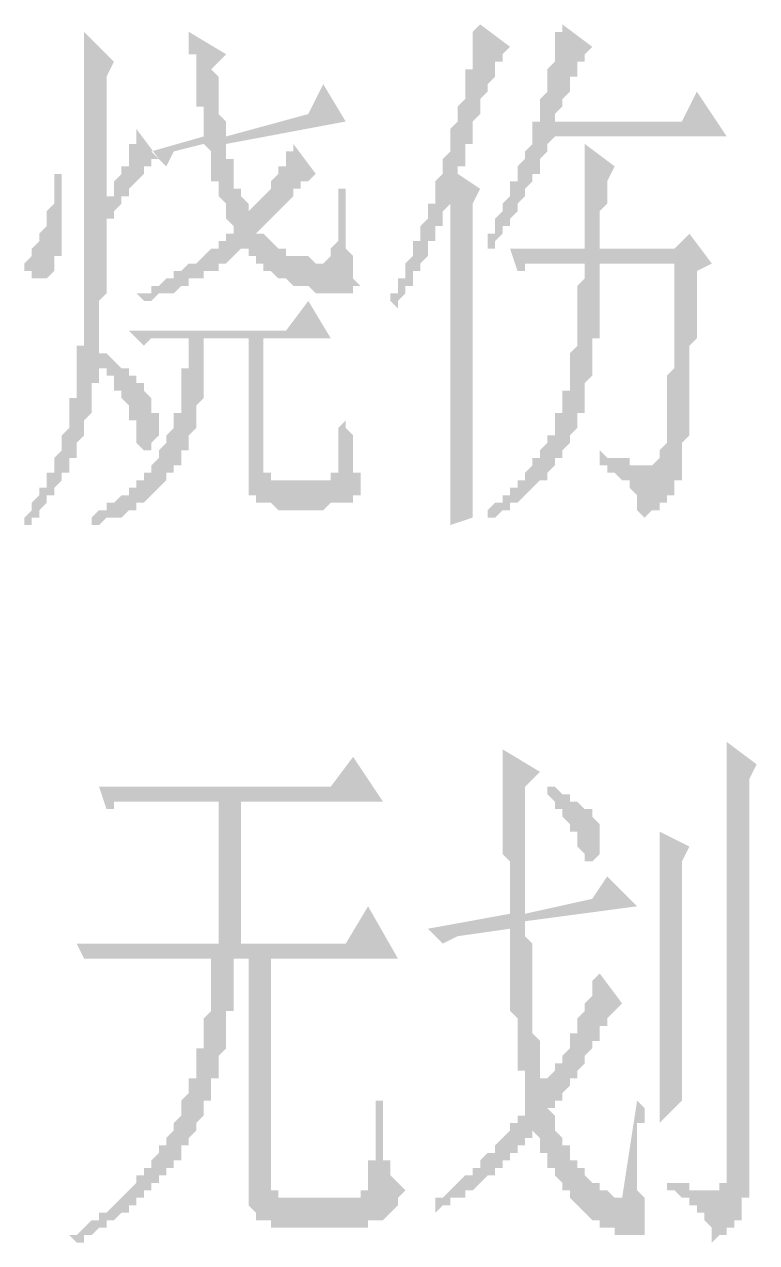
# Model space of a CAD drawing. Header units: millimetres. Extents: x 0 to 275, y 0 to 194.
# Drawn here: x 236.66 to 242.89, y 113.2 to 123.55 of the extents above; entities that cross this region are included whole.
import ezdxf

# ---------------------------------------------------------------- set-up
doc = ezdxf.new("R2010")
doc.units = ezdxf.units.MM

msp = doc.modelspace()

# ---------------------------------------------------------------- hatches: boundary and pattern name
h = msp.add_hatch(color=0)
h.paths.add_polyline_path([(239.395, 122.724333), (239.2045, 123.041833), (239.0775, 122.787833), (238.379, 122.597333), (238.379, 122.660833), (238.379, 122.724333), (238.3155, 122.787833), (238.3155, 122.851333), (238.3155, 122.914833), (238.3155, 122.978333), (238.3155, 123.041833), (238.3155, 123.105333), (238.252, 123.168833), (238.379, 123.295833), (238.0615, 123.486333), (238.0615, 123.422833), (238.0615, 123.359333), (238.0615, 123.295833), (238.125, 123.295833), (238.125, 123.232333), (238.125, 123.168833), (238.125, 123.105333), (238.125, 123.041833), (238.125, 122.978333), (238.125, 122.914833), (238.125, 122.851333), (238.1885, 122.851333), (238.1885, 122.787833), (238.1885, 122.724333), (238.1885, 122.660833), (238.1885, 122.597333), (237.744, 122.470333), (237.871, 122.343333), (237.9345, 122.470333), (238.1885, 122.533833), (238.252, 122.470333), (238.252, 122.406833), (238.252, 122.343333), (238.252, 122.279833), (238.252, 122.216333), (238.3155, 122.216333), (238.3155, 122.152833), (238.3155, 122.089333), (238.379, 122.025833), (238.379, 121.962333), (238.379, 121.898833), (238.4425, 121.835333), (238.4425, 121.771833), (238.379, 121.771833), (238.379, 121.708333), (238.3155, 121.708333), (238.3155, 121.644833), (238.252, 121.644833), (238.1885, 121.581333), (238.125, 121.517833), (238.0615, 121.517833), (237.998, 121.454333), (237.9345, 121.454333), (237.9345, 121.390833), (237.871, 121.390833), (237.8075, 121.327333), (237.744, 121.327333), (237.744, 121.263833), (237.6805, 121.263833), (237.617, 121.263833), (237.6805, 121.200333), (237.744, 121.200333), (237.8075, 121.263833), (237.871, 121.263833), (237.9345, 121.263833), (237.998, 121.327333), (238.0615, 121.327333), (238.0615, 121.390833), (238.125, 121.390833), (238.1885, 121.390833), (238.1885, 121.454333), (238.252, 121.454333), (238.3155, 121.454333), (238.3155, 121.517833), (238.379, 121.517833), (238.4425, 121.581333), (238.506, 121.644833), (238.5695, 121.644833), (238.5695, 121.581333), (238.633, 121.581333), (238.633, 121.517833), (238.6965, 121.517833), (238.6965, 121.454333), (238.76, 121.454333), (238.8235, 121.390833), (238.887, 121.390833), (238.9505, 121.327333), (239.014, 121.327333), (239.0775, 121.327333), (239.141, 121.263833), (239.2045, 121.263833), (239.268, 121.263833), (239.3315, 121.263833), (239.395, 121.263833), (239.4585, 121.263833), (239.4585, 121.327333), (239.522, 121.327333), (239.4585, 121.390833), (239.4585, 121.454333), (239.4585, 121.517833), (239.4585, 121.581333), (239.395, 121.644833), (239.395, 121.708333), (239.395, 121.771833), (239.395, 121.835333), (239.395, 121.898833), (239.395, 121.962333), (239.395, 122.025833), (239.395, 122.089333), (239.395, 122.152833), (239.3315, 122.152833), (239.3315, 122.089333), (239.3315, 122.025833), (239.3315, 121.962333), (239.3315, 121.898833), (239.3315, 121.835333), (239.3315, 121.771833), (239.3315, 121.708333), (239.268, 121.644833), (239.268, 121.581333), (239.2045, 121.517833), (239.141, 121.517833), (239.0775, 121.581333), (239.014, 121.581333), (238.9505, 121.581333), (238.887, 121.581333), (238.887, 121.644833), (238.8235, 121.644833), (238.76, 121.708333), (238.6965, 121.771833), (238.633, 121.771833), (238.6965, 121.835333), (238.76, 121.898833), (238.8235, 121.962333), (238.887, 122.025833), (238.9505, 122.089333), (238.9505, 122.152833), (239.014, 122.152833), (239.014, 122.216333), (239.0775, 122.216333), (239.141, 122.279833), (238.9505, 122.533833), (238.9505, 122.470333), (238.887, 122.470333), (238.887, 122.406833), (238.887, 122.343333), (238.8235, 122.343333), (238.8235, 122.279833), (238.76, 122.216333), (238.76, 122.152833), (238.6965, 122.089333), (238.633, 122.025833), (238.5695, 121.962333), (238.5695, 122.025833), (238.506, 122.089333), (238.506, 122.152833), (238.4425, 122.152833), (238.4425, 122.216333), (238.4425, 122.279833), (238.4425, 122.343333), (238.4425, 122.406833), (238.379, 122.406833), (238.379, 122.470333), (238.379, 122.533833)])
h.paths.add_polyline_path([(237.5535, 120.946333), (237.6805, 120.819333), (237.744, 120.882833), (238.0615, 120.882833), (238.0615, 120.819333), (238.0615, 120.755833), (238.0615, 120.692333), (238.0615, 120.628833), (237.998, 120.628833), (237.998, 120.565333), (237.998, 120.501833), (237.998, 120.438333), (237.998, 120.374833), (237.998, 120.311333), (237.998, 120.247833), (237.9345, 120.247833), (237.9345, 120.184333), (237.9345, 120.120833), (237.871, 120.057333), (237.871, 119.993833), (237.8075, 119.930333), (237.8075, 119.866833), (237.744, 119.803333), (237.744, 119.739833), (237.6805, 119.739833), (237.6805, 119.676333), (237.617, 119.676333), (237.617, 119.612833), (237.5535, 119.612833), (237.5535, 119.549333), (237.49, 119.549333), (237.4265, 119.485833), (237.363, 119.485833), (237.363, 119.422333), (237.2995, 119.422333), (237.236, 119.358833), (237.236, 119.295333), (237.2995, 119.295333), (237.363, 119.358833), (237.4265, 119.358833), (237.49, 119.358833), (237.5535, 119.422333), (237.617, 119.422333), (237.617, 119.485833), (237.6805, 119.485833), (237.744, 119.549333), (237.8075, 119.612833), (237.871, 119.676333), (237.871, 119.739833), (237.9345, 119.739833), (237.9345, 119.803333), (237.998, 119.803333), (237.998, 119.866833), (237.998, 119.930333), (238.0615, 119.930333), (238.0615, 119.993833), (238.0615, 120.057333), (238.125, 120.120833), (238.125, 120.184333), (238.125, 120.247833), (238.125, 120.311333), (238.1885, 120.374833), (238.1885, 120.438333), (238.1885, 120.501833), (238.1885, 120.565333), (238.1885, 120.628833), (238.1885, 120.692333), (238.1885, 120.755833), (238.1885, 120.819333), (238.1885, 120.882833), (238.5695, 120.882833), (238.5695, 119.803333), (238.5695, 119.739833), (238.5695, 119.676333), (238.5695, 119.612833), (238.5695, 119.549333), (238.633, 119.549333), (238.633, 119.485833), (238.6965, 119.485833), (238.76, 119.485833), (238.8235, 119.422333), (239.2045, 119.422333), (239.268, 119.485833), (239.3315, 119.485833), (239.395, 119.485833), (239.4585, 119.485833), (239.4585, 119.549333), (239.522, 119.549333), (239.522, 119.612833), (239.522, 119.676333), (239.522, 119.739833), (239.4585, 119.739833), (239.4585, 119.803333), (239.4585, 119.866833), (239.4585, 119.930333), (239.4585, 119.993833), (239.4585, 120.057333), (239.395, 120.120833), (239.395, 120.184333), (239.395, 120.247833), (239.395, 120.311333), (239.395, 120.374833), (239.395, 120.311333), (239.395, 120.247833), (239.395, 120.184333), (239.3315, 120.120833), (239.3315, 120.057333), (239.3315, 119.993833), (239.3315, 119.930333), (239.3315, 119.866833), (239.3315, 119.803333), (239.3315, 119.739833), (239.268, 119.739833), (239.268, 119.676333), (239.2045, 119.676333), (238.8235, 119.676333), (238.76, 119.676333), (238.76, 119.739833), (238.6965, 119.739833), (238.6965, 119.803333), (238.6965, 119.866833), (238.6965, 120.882833), (239.268, 120.882833), (239.0775, 121.200333), (238.887, 120.946333)])
h.paths.add_polyline_path([(237.1725, 123.486333), (237.1725, 123.422833), (237.1725, 123.359333), (237.1725, 123.295833), (237.1725, 123.232333), (237.1725, 123.168833), (237.1725, 123.105333), (237.1725, 123.041833), (237.1725, 122.978333), (237.1725, 122.914833), (237.1725, 122.851333), (237.1725, 122.787833), (237.1725, 122.724333), (237.1725, 122.660833), (237.1725, 122.597333), (237.1725, 122.533833), (237.1725, 122.470333), (237.1725, 122.406833), (237.1725, 122.343333), (237.1725, 122.279833), (237.1725, 122.216333), (237.1725, 122.152833), (237.1725, 122.089333), (237.1725, 122.025833), (237.1725, 121.962333), (237.1725, 121.898833), (237.1725, 121.835333), (237.1725, 121.771833), (237.1725, 121.708333), (237.1725, 121.644833), (237.1725, 121.581333), (237.1725, 121.517833), (237.1725, 121.454333), (237.1725, 121.390833), (237.1725, 121.327333), (237.1725, 121.263833), (237.1725, 121.200333), (237.1725, 121.136833), (237.1725, 121.073333), (237.1725, 121.009833), (237.1725, 120.946333), (237.1725, 120.882833), (237.1725, 120.819333), (237.109, 120.819333), (237.109, 120.755833), (237.109, 120.692333), (237.109, 120.628833), (237.109, 120.565333), (237.109, 120.501833), (237.109, 120.438333), (237.109, 120.374833), (237.0455, 120.374833), (237.0455, 120.311333), (237.0455, 120.247833), (237.0455, 120.184333), (237.0455, 120.120833), (236.982, 120.057333), (236.982, 119.993833), (236.982, 119.930333), (236.9185, 119.866833), (236.9185, 119.803333), (236.9185, 119.739833), (236.855, 119.739833), (236.855, 119.676333), (236.855, 119.612833), (236.7915, 119.612833), (236.7915, 119.549333), (236.728, 119.485833), (236.728, 119.422333), (236.6645, 119.358833), (236.6645, 119.295333), (236.728, 119.295333), (236.728, 119.358833), (236.7915, 119.358833), (236.7915, 119.422333), (236.855, 119.485833), (236.855, 119.549333), (236.9185, 119.549333), (236.9185, 119.612833), (236.982, 119.676333), (236.982, 119.739833), (237.0455, 119.739833), (237.0455, 119.803333), (237.0455, 119.866833), (237.109, 119.866833), (237.109, 119.930333), (237.109, 119.993833), (237.1725, 120.057333), (237.1725, 120.120833), (237.1725, 120.184333), (237.236, 120.247833), (237.236, 120.311333), (237.236, 120.374833), (237.236, 120.438333), (237.236, 120.501833), (237.2995, 120.501833), (237.2995, 120.565333), (237.2995, 120.628833), (237.2995, 120.692333), (237.2995, 120.628833), (237.363, 120.628833), (237.363, 120.565333), (237.4265, 120.565333), (237.4265, 120.501833), (237.4265, 120.438333), (237.49, 120.438333), (237.49, 120.374833), (237.5535, 120.311333), (237.5535, 120.247833), (237.5535, 120.184333), (237.617, 120.184333), (237.617, 120.120833), (237.617, 120.057333), (237.617, 119.993833), (237.6805, 119.930333), (237.744, 119.930333), (237.744, 119.993833), (237.8075, 120.057333), (237.8075, 120.120833), (237.8075, 120.184333), (237.8075, 120.247833), (237.744, 120.247833), (237.744, 120.311333), (237.744, 120.374833), (237.6805, 120.438333), (237.6805, 120.501833), (237.617, 120.501833), (237.617, 120.565333), (237.5535, 120.565333), (237.5535, 120.628833), (237.49, 120.628833), (237.4265, 120.692333), (237.363, 120.755833), (237.2995, 120.755833), (237.2995, 120.819333), (237.2995, 120.882833), (237.2995, 120.946333), (237.2995, 121.009833), (237.2995, 121.073333), (237.2995, 121.136833), (237.2995, 121.200333), (237.363, 121.263833), (237.363, 121.327333), (237.363, 121.390833), (237.363, 121.454333), (237.363, 121.517833), (237.363, 121.581333), (237.363, 121.644833), (237.363, 121.708333), (237.363, 121.771833), (237.363, 121.835333), (237.363, 121.898833), (237.4265, 121.898833), (237.4265, 121.962333), (237.49, 122.025833), (237.49, 122.089333), (237.5535, 122.089333), (237.5535, 122.152833), (237.617, 122.216333), (237.6805, 122.279833), (237.6805, 122.343333), (237.744, 122.343333), (237.744, 122.406833), (237.8075, 122.406833), (237.617, 122.660833), (237.617, 122.597333), (237.617, 122.533833), (237.5535, 122.533833), (237.5535, 122.470333), (237.5535, 122.406833), (237.5535, 122.343333), (237.49, 122.343333), (237.49, 122.279833), (237.4265, 122.216333), (237.4265, 122.152833), (237.4265, 122.089333), (237.363, 122.089333), (237.363, 122.025833), (237.363, 121.962333), (237.363, 123.105333), (237.4265, 123.232333)])
h.paths.add_polyline_path([(236.982, 122.279833), (236.9185, 122.279833), (236.9185, 122.216333), (236.9185, 122.152833), (236.9185, 122.089333), (236.9185, 122.025833), (236.855, 121.962333), (236.855, 121.898833), (236.855, 121.835333), (236.7915, 121.771833), (236.7915, 121.708333), (236.728, 121.644833), (236.728, 121.581333), (236.6645, 121.517833), (236.6645, 121.454333), (236.728, 121.454333), (236.728, 121.390833), (236.7915, 121.390833), (236.855, 121.390833), (236.9185, 121.454333), (236.9185, 121.517833), (236.9185, 121.581333), (236.982, 121.581333), (236.982, 121.644833), (236.982, 121.708333), (236.982, 121.771833), (236.982, 121.835333), (236.982, 121.898833), (236.982, 121.962333), (236.982, 122.025833), (236.982, 122.089333), (236.982, 122.152833), (236.982, 122.216333)])
h = msp.add_hatch(color=0)
h.paths.add_polyline_path([(240.284, 119.295333), (240.4745, 119.358833), (240.4745, 122.025833), (240.538, 122.152833), (240.3475, 122.279833), (240.3475, 122.343333), (240.411, 122.343333), (240.411, 122.406833), (240.411, 122.470333), (240.411, 122.533833), (240.4745, 122.533833), (240.4745, 122.597333), (240.4745, 122.660833), (240.4745, 122.724333), (240.538, 122.787833), (240.538, 122.851333), (240.538, 122.914833), (240.6015, 122.978333), (240.6015, 123.041833), (240.665, 123.105333), (240.665, 123.168833), (240.665, 123.232333), (240.7285, 123.232333), (240.7285, 123.295833), (240.792, 123.359333), (240.538, 123.549833), (240.4745, 123.486333), (240.4745, 123.422833), (240.4745, 123.359333), (240.4745, 123.295833), (240.4745, 123.232333), (240.4745, 123.168833), (240.411, 123.168833), (240.411, 123.105333), (240.411, 123.041833), (240.411, 122.978333), (240.411, 122.914833), (240.3475, 122.851333), (240.3475, 122.787833), (240.3475, 122.724333), (240.284, 122.660833), (240.284, 122.597333), (240.284, 122.533833), (240.284, 122.470333), (240.2205, 122.406833), (240.2205, 122.343333), (240.2205, 122.279833), (240.157, 122.216333), (240.157, 122.152833), (240.157, 122.089333), (240.157, 122.025833), (240.0935, 122.025833), (240.0935, 121.962333), (240.0935, 121.898833), (240.03, 121.835333), (240.03, 121.771833), (240.03, 121.708333), (239.9665, 121.708333), (239.9665, 121.644833), (239.9665, 121.581333), (239.903, 121.517833), (239.903, 121.454333), (239.903, 121.390833), (239.8395, 121.390833), (239.8395, 121.327333), (239.8395, 121.263833), (239.776, 121.263833), (239.776, 121.200333), (239.8395, 121.136833), (239.8395, 121.200333), (239.903, 121.263833), (239.903, 121.327333), (239.9665, 121.327333), (239.9665, 121.390833), (239.9665, 121.454333), (240.03, 121.454333), (240.03, 121.517833), (240.0935, 121.581333), (240.0935, 121.644833), (240.0935, 121.708333), (240.157, 121.708333), (240.157, 121.771833), (240.157, 121.835333), (240.2205, 121.835333), (240.2205, 121.898833), (240.2205, 121.962333), (240.284, 122.025833), (240.284, 122.089333), (240.284, 120.184333), (240.284, 120.120833), (240.284, 120.057333), (240.284, 119.993833), (240.284, 119.930333), (240.284, 119.866833), (240.284, 119.803333), (240.284, 119.739833), (240.284, 119.676333), (240.284, 119.612833), (240.284, 119.549333), (240.284, 119.485833), (240.284, 119.422333), (240.284, 119.358833)])
h.paths.add_polyline_path([(241.2365, 123.549833), (241.2365, 123.486333), (241.173, 123.486333), (241.173, 123.422833), (241.173, 123.359333), (241.173, 123.295833), (241.173, 123.232333), (241.1095, 123.168833), (241.1095, 123.105333), (241.1095, 123.041833), (241.1095, 122.978333), (241.046, 122.914833), (241.046, 122.851333), (241.046, 122.787833), (241.046, 122.724333), (240.9825, 122.724333), (240.9825, 122.660833), (240.9825, 122.597333), (240.9825, 122.533833), (240.919, 122.470333), (240.919, 122.406833), (240.8555, 122.343333), (240.8555, 122.279833), (240.8555, 122.216333), (240.792, 122.216333), (240.792, 122.152833), (240.792, 122.089333), (240.7285, 122.025833), (240.7285, 121.962333), (240.665, 121.898833), (240.665, 121.835333), (240.665, 121.771833), (240.6015, 121.771833), (240.6015, 121.708333), (240.6015, 121.644833), (240.665, 121.644833), (240.665, 121.708333), (240.7285, 121.771833), (240.7285, 121.835333), (240.792, 121.835333), (240.792, 121.898833), (240.8555, 121.962333), (240.8555, 122.025833), (240.919, 122.089333), (240.919, 122.152833), (240.9825, 122.216333), (240.9825, 122.279833), (241.046, 122.279833), (241.046, 122.343333), (241.046, 122.406833), (241.1095, 122.470333), (241.1095, 122.533833), (241.173, 122.597333), (242.6335, 122.597333), (242.3795, 122.978333), (242.2525, 122.724333), (241.173, 122.724333), (241.173, 122.787833), (241.2365, 122.851333), (241.2365, 122.914833), (241.3, 122.978333), (241.3, 123.041833), (241.3, 123.105333), (241.3635, 123.105333), (241.3635, 123.168833), (241.3635, 123.232333), (241.427, 123.232333), (241.427, 123.295833), (241.4905, 123.359333)])
h.paths.add_polyline_path([(241.427, 121.644833), (240.792, 121.644833), (240.8555, 121.454333), (240.919, 121.454333), (240.919, 121.517833), (240.9825, 121.517833), (241.046, 121.517833), (241.1095, 121.517833), (241.427, 121.517833), (241.427, 121.454333), (241.427, 121.390833), (241.3635, 121.327333), (241.3635, 121.263833), (241.3635, 121.200333), (241.3635, 121.136833), (241.3635, 121.073333), (241.3635, 121.009833), (241.3635, 120.946333), (241.3635, 120.882833), (241.3635, 120.819333), (241.3, 120.755833), (241.3, 120.692333), (241.3, 120.628833), (241.3, 120.565333), (241.3, 120.501833), (241.3, 120.438333), (241.2365, 120.438333), (241.2365, 120.374833), (241.2365, 120.311333), (241.2365, 120.247833), (241.173, 120.247833), (241.173, 120.184333), (241.173, 120.120833), (241.173, 120.057333), (241.1095, 120.057333), (241.1095, 119.993833), (241.046, 119.930333), (241.046, 119.866833), (240.9825, 119.866833), (240.9825, 119.803333), (240.919, 119.739833), (240.919, 119.676333), (240.8555, 119.676333), (240.8555, 119.612833), (240.792, 119.612833), (240.792, 119.549333), (240.7285, 119.549333), (240.7285, 119.485833), (240.665, 119.485833), (240.6015, 119.422333), (240.6015, 119.358833), (240.665, 119.358833), (240.7285, 119.422333), (240.792, 119.422333), (240.792, 119.485833), (240.8555, 119.485833), (240.919, 119.549333), (240.9825, 119.612833), (241.046, 119.676333), (241.1095, 119.676333), (241.1095, 119.739833), (241.173, 119.803333), (241.173, 119.866833), (241.2365, 119.866833), (241.2365, 119.930333), (241.3, 119.993833), (241.3, 120.057333), (241.3635, 120.120833), (241.3635, 120.184333), (241.3635, 120.247833), (241.427, 120.247833), (241.427, 120.311333), (241.427, 120.374833), (241.427, 120.438333), (241.427, 120.501833), (241.4905, 120.565333), (241.4905, 120.628833), (241.4905, 120.692333), (241.4905, 120.755833), (241.4905, 120.819333), (241.4905, 120.882833), (241.554, 120.882833), (241.554, 120.946333), (241.554, 121.009833), (241.554, 121.073333), (241.554, 121.136833), (241.554, 121.200333), (241.554, 121.263833), (241.554, 121.327333), (241.554, 121.390833), (241.554, 121.454333), (241.554, 121.517833), (242.189, 121.517833), (242.189, 121.454333), (242.189, 121.390833), (242.189, 121.327333), (242.189, 121.263833), (242.189, 121.200333), (242.189, 121.136833), (242.189, 121.073333), (242.189, 121.009833), (242.189, 120.946333), (242.189, 120.882833), (242.189, 120.819333), (242.189, 120.755833), (242.189, 120.692333), (242.189, 120.628833), (242.1255, 120.565333), (242.1255, 120.501833), (242.1255, 120.438333), (242.1255, 120.374833), (242.1255, 120.311333), (242.1255, 120.247833), (242.1255, 120.184333), (242.1255, 120.120833), (242.1255, 120.057333), (242.1255, 119.993833), (242.062, 119.930333), (242.062, 119.866833), (241.9985, 119.803333), (241.935, 119.803333), (241.8715, 119.803333), (241.808, 119.803333), (241.808, 119.866833), (241.7445, 119.866833), (241.681, 119.866833), (241.6175, 119.866833), (241.554, 119.930333), (241.554, 119.803333), (241.6175, 119.803333), (241.6175, 119.739833), (241.681, 119.739833), (241.7445, 119.676333), (241.808, 119.676333), (241.808, 119.612833), (241.8715, 119.549333), (241.8715, 119.485833), (241.8715, 119.422333), (241.935, 119.358833), (241.9985, 119.422333), (242.062, 119.422333), (242.062, 119.485833), (242.1255, 119.485833), (242.1255, 119.549333), (242.189, 119.549333), (242.189, 119.612833), (242.189, 119.676333), (242.2525, 119.676333), (242.2525, 119.739833), (242.2525, 119.803333), (242.2525, 119.866833), (242.2525, 119.930333), (242.2525, 119.993833), (242.316, 120.057333), (242.316, 120.120833), (242.316, 120.184333), (242.316, 120.247833), (242.316, 120.311333), (242.316, 120.374833), (242.316, 120.438333), (242.316, 120.501833), (242.316, 120.565333), (242.316, 120.628833), (242.316, 120.692333), (242.316, 120.755833), (242.316, 120.819333), (242.3795, 120.882833), (242.3795, 120.946333), (242.3795, 121.009833), (242.3795, 121.073333), (242.3795, 121.136833), (242.3795, 121.200333), (242.3795, 121.263833), (242.3795, 121.327333), (242.3795, 121.390833), (242.3795, 121.454333), (242.5065, 121.517833), (242.316, 121.771833), (242.189, 121.644833), (241.554, 121.644833), (241.554, 121.708333), (241.554, 121.771833), (241.554, 121.835333), (241.554, 121.898833), (241.554, 121.962333), (241.6175, 122.025833), (241.6175, 122.089333), (241.6175, 122.152833), (241.6175, 122.216333), (241.681, 122.343333), (241.427, 122.533833), (241.427, 122.470333), (241.427, 122.406833), (241.427, 122.343333), (241.427, 122.279833), (241.427, 122.216333), (241.427, 122.152833), (241.427, 122.089333), (241.427, 122.025833), (241.427, 121.962333), (241.427, 121.898833), (241.427, 121.835333), (241.427, 121.771833), (241.427, 121.708333)])
h = msp.add_hatch(color=0)
h.paths.add_polyline_path([(241.7445, 113.262833), (241.808, 113.262833), (241.8715, 113.262833), (241.935, 113.262833), (241.935, 113.326333), (241.9985, 113.326333), (241.935, 113.326333), (241.935, 113.389833), (241.935, 113.453333), (241.935, 113.516833), (241.935, 113.580333), (241.8715, 113.643833), (241.8715, 113.707333), (241.8715, 113.770833), (241.8715, 113.834333), (241.8715, 113.897833), (241.8715, 113.961333), (241.8715, 114.024833), (241.8715, 114.088333), (241.8715, 114.151833), (241.8715, 114.215333), (241.935, 114.215333), (241.935, 114.278833), (241.935, 114.342333), (241.8715, 114.405833), (241.7445, 113.580333), (241.681, 113.580333), (241.6175, 113.643833), (241.554, 113.643833), (241.554, 113.707333), (241.4905, 113.707333), (241.427, 113.770833), (241.427, 113.834333), (241.3635, 113.834333), (241.3635, 113.897833), (241.3, 113.897833), (241.3, 113.961333), (241.3, 114.024833), (241.2365, 114.024833), (241.2365, 114.088333), (241.173, 114.151833), (241.173, 114.215333), (241.173, 114.278833), (241.1095, 114.342333), (241.173, 114.342333), (241.173, 114.405833), (241.2365, 114.405833), (241.2365, 114.469333), (241.3, 114.532833), (241.3, 114.596333), (241.3635, 114.596333), (241.3635, 114.659833), (241.427, 114.723333), (241.427, 114.786833), (241.4905, 114.850333), (241.4905, 114.913833), (241.554, 114.913833), (241.554, 114.977333), (241.554, 115.040833), (241.6175, 115.040833), (241.6175, 115.104333), (241.7445, 115.231333), (241.554, 115.485333), (241.4905, 115.421833), (241.4905, 115.358333), (241.4905, 115.294833), (241.427, 115.231333), (241.427, 115.167833), (241.3635, 115.104333), (241.3635, 115.040833), (241.3635, 114.977333), (241.3, 114.977333), (241.3, 114.913833), (241.3, 114.850333), (241.2365, 114.786833), (241.2365, 114.723333), (241.173, 114.723333), (241.173, 114.659833), (241.1095, 114.596333), (241.1095, 114.532833), (241.1095, 114.596333), (241.046, 114.596333), (241.046, 114.659833), (241.046, 114.723333), (241.046, 114.786833), (241.046, 114.850333), (241.046, 114.913833), (240.9825, 114.977333), (240.9825, 115.040833), (240.9825, 115.104333), (240.9825, 115.167833), (240.9825, 115.231333), (240.9825, 115.294833), (240.9825, 115.358333), (240.9825, 115.421833), (240.9825, 115.485333), (240.9825, 115.548833), (240.9825, 115.612333), (240.9825, 115.675833), (240.9825, 115.739333), (240.919, 115.802833), (240.919, 115.866333), (240.919, 115.929833), (241.8715, 116.056833), (241.6175, 116.310833), (241.4905, 116.120333), (240.919, 115.993333), (240.919, 116.056833), (240.919, 116.120333), (240.919, 116.183833), (240.919, 116.247333), (240.919, 116.310833), (240.919, 116.374333), (240.919, 116.437833), (240.919, 116.501333), (240.919, 116.564833), (240.919, 116.628333), (240.919, 116.691833), (240.919, 116.755333), (240.919, 116.818833), (240.919, 116.882333), (240.919, 116.945833), (240.919, 117.009333), (240.919, 117.072833), (241.046, 117.199833), (240.7285, 117.390333), (240.7285, 117.326833), (240.7285, 117.263333), (240.7285, 117.199833), (240.7285, 117.136333), (240.7285, 117.072833), (240.7285, 117.009333), (240.7285, 116.945833), (240.7285, 116.882333), (240.7285, 116.818833), (240.7285, 116.755333), (240.7285, 116.691833), (240.7285, 116.628333), (240.7285, 116.564833), (240.7285, 116.501333), (240.792, 116.437833), (240.792, 116.374333), (240.792, 116.310833), (240.792, 116.247333), (240.792, 116.183833), (240.792, 116.120333), (240.792, 116.056833), (240.792, 115.993333), (240.0935, 115.866333), (240.2205, 115.739333), (240.3475, 115.802833), (240.792, 115.866333), (240.792, 115.802833), (240.792, 115.739333), (240.792, 115.675833), (240.792, 115.612333), (240.792, 115.548833), (240.792, 115.485333), (240.792, 115.421833), (240.792, 115.358333), (240.792, 115.294833), (240.792, 115.231333), (240.792, 115.167833), (240.8555, 115.104333), (240.8555, 115.040833), (240.8555, 114.977333), (240.8555, 114.913833), (240.8555, 114.850333), (240.8555, 114.786833), (240.8555, 114.723333), (240.8555, 114.659833), (240.919, 114.659833), (240.919, 114.596333), (240.919, 114.532833), (240.919, 114.469333), (240.919, 114.405833), (240.919, 114.342333), (240.919, 114.278833), (240.8555, 114.278833), (240.8555, 114.215333), (240.792, 114.215333), (240.792, 114.151833), (240.7285, 114.088333), (240.665, 114.024833), (240.665, 113.961333), (240.6015, 113.961333), (240.538, 113.897833), (240.538, 113.834333), (240.4745, 113.834333), (240.4745, 113.770833), (240.411, 113.770833), (240.3475, 113.707333), (240.284, 113.643833), (240.2205, 113.580333), (240.157, 113.580333), (240.157, 113.516833), (240.157, 113.453333), (240.2205, 113.516833), (240.284, 113.516833), (240.284, 113.580333), (240.3475, 113.580333), (240.411, 113.580333), (240.411, 113.643833), (240.4745, 113.643833), (240.538, 113.707333), (240.6015, 113.770833), (240.665, 113.770833), (240.665, 113.834333), (240.7285, 113.834333), (240.7285, 113.897833), (240.792, 113.897833), (240.792, 113.961333), (240.8555, 113.961333), (240.8555, 114.024833), (240.919, 114.024833), (240.919, 114.088333), (240.9825, 114.088333), (240.9825, 114.151833), (241.046, 114.088333), (241.046, 114.024833), (241.046, 113.961333), (241.1095, 113.961333), (241.1095, 113.897833), (241.1095, 113.834333), (241.173, 113.834333), (241.173, 113.770833), (241.2365, 113.707333), (241.2365, 113.643833), (241.3, 113.643833), (241.3, 113.580333), (241.3635, 113.516833), (241.427, 113.453333), (241.4905, 113.389833), (241.554, 113.389833), (241.554, 113.326333), (241.6175, 113.326333), (241.681, 113.326333), (241.681, 113.262833)])
h.paths.add_polyline_path([(241.1095, 117.072833), (241.1095, 117.009333), (241.173, 116.945833), (241.173, 116.882333), (241.2365, 116.882333), (241.2365, 116.818833), (241.3, 116.755333), (241.3, 116.691833), (241.3635, 116.691833), (241.3635, 116.628333), (241.3635, 116.564833), (241.427, 116.501333), (241.427, 116.437833), (241.4905, 116.437833), (241.554, 116.501333), (241.554, 116.564833), (241.554, 116.628333), (241.554, 116.691833), (241.554, 116.755333), (241.4905, 116.818833), (241.4905, 116.882333), (241.427, 116.882333), (241.3635, 116.945833), (241.3, 116.945833), (241.3, 117.009333), (241.2365, 117.009333), (241.173, 117.072833)])
h.paths.add_polyline_path([(242.2525, 116.437833), (242.316, 116.564833), (242.062, 116.691833), (242.062, 116.628333), (242.062, 116.564833), (242.062, 116.501333), (242.062, 116.437833), (242.062, 116.374333), (242.062, 116.310833), (242.062, 116.247333), (242.062, 116.183833), (242.062, 116.120333), (242.062, 116.056833), (242.062, 115.993333), (242.062, 115.929833), (242.062, 115.866333), (242.062, 115.802833), (242.062, 115.739333), (242.062, 115.675833), (242.062, 115.612333), (242.062, 115.548833), (242.062, 115.485333), (242.062, 115.421833), (242.062, 115.358333), (242.062, 115.294833), (242.062, 115.231333), (242.062, 115.167833), (242.062, 115.104333), (242.062, 115.040833), (242.062, 114.977333), (242.062, 114.913833), (242.062, 114.850333), (242.062, 114.786833), (242.062, 114.723333), (242.062, 114.659833), (242.062, 114.596333), (242.062, 114.532833), (242.062, 114.469333), (242.062, 114.405833), (242.062, 114.342333), (242.062, 114.278833), (242.062, 114.215333), (242.2525, 114.405833), (242.2525, 114.469333), (242.2525, 114.532833), (242.2525, 114.596333), (242.2525, 114.659833), (242.2525, 114.723333), (242.2525, 114.786833), (242.2525, 114.850333), (242.2525, 114.913833), (242.2525, 114.977333)])
h.paths.add_polyline_path([(242.1255, 113.707333), (242.1255, 113.643833), (242.189, 113.643833), (242.2525, 113.580333), (242.316, 113.580333), (242.316, 113.516833), (242.3795, 113.516833), (242.3795, 113.453333), (242.443, 113.453333), (242.443, 113.389833), (242.5065, 113.326333), (242.5065, 113.262833), (242.5065, 113.199333), (242.57, 113.262833), (242.6335, 113.262833), (242.6335, 113.326333), (242.697, 113.326333), (242.697, 113.389833), (242.7605, 113.389833), (242.7605, 113.453333), (242.7605, 113.516833), (242.7605, 113.580333), (242.824, 113.580333), (242.824, 113.643833), (242.824, 113.707333), (242.824, 113.770833), (242.824, 117.136333), (242.8875, 117.263333), (242.6335, 117.453833), (242.6335, 117.390333), (242.6335, 117.326833), (242.6335, 117.263333), (242.6335, 117.199833), (242.6335, 117.136333), (242.6335, 117.072833), (242.6335, 117.009333), (242.6335, 116.945833), (242.6335, 116.882333), (242.6335, 116.818833), (242.6335, 116.755333), (242.6335, 116.691833), (242.6335, 116.628333), (242.6335, 116.564833), (242.6335, 116.501333), (242.6335, 116.437833), (242.6335, 116.374333), (242.6335, 116.310833), (242.6335, 116.247333), (242.6335, 113.834333), (242.6335, 113.770833), (242.6335, 113.707333), (242.57, 113.707333), (242.57, 113.643833), (242.5065, 113.643833), (242.443, 113.643833), (242.3795, 113.643833), (242.316, 113.643833), (242.316, 113.707333), (242.2525, 113.707333), (242.189, 113.707333)])
h = msp.add_hatch(color=0)
h.dxf.hatch_style = 2
h.paths.add_polyline_path([(238.3155, 115.739333), (237.109, 115.739333), (237.1725, 115.612333), (237.236, 115.612333), (237.2995, 115.612333), (237.363, 115.612333), (237.4265, 115.612333), (238.3155, 115.612333), (238.252, 115.612333), (238.252, 115.548833), (238.252, 115.485333), (238.252, 115.421833), (238.252, 115.358333), (238.252, 115.294833), (238.252, 115.231333), (238.252, 115.167833), (238.1885, 115.104333), (238.1885, 115.040833), (238.1885, 114.977333), (238.1885, 114.913833), (238.1885, 114.850333), (238.125, 114.850333), (238.125, 114.786833), (238.125, 114.723333), (238.125, 114.659833), (238.125, 114.596333), (238.0615, 114.596333), (238.0615, 114.532833), (238.0615, 114.469333), (237.998, 114.405833), (237.998, 114.342333), (237.998, 114.278833), (237.9345, 114.215333), (237.9345, 114.151833), (237.871, 114.088333), (237.871, 114.024833), (237.8075, 114.024833), (237.8075, 113.961333), (237.744, 113.897833), (237.744, 113.834333), (237.6805, 113.834333), (237.6805, 113.770833), (237.617, 113.770833), (237.617, 113.707333), (237.5535, 113.643833), (237.49, 113.580333), (237.4265, 113.516833), (237.363, 113.453333), (237.2995, 113.453333), (237.2995, 113.389833), (237.236, 113.389833), (237.1725, 113.326333), (237.109, 113.262833), (237.0455, 113.262833), (237.109, 113.199333), (237.1725, 113.199333), (237.1725, 113.262833), (237.236, 113.262833), (237.2995, 113.326333), (237.363, 113.326333), (237.363, 113.389833), (237.4265, 113.389833), (237.49, 113.453333), (237.5535, 113.453333), (237.5535, 113.516833), (237.617, 113.516833), (237.617, 113.580333), (237.6805, 113.580333), (237.6805, 113.643833), (237.744, 113.643833), (237.744, 113.707333), (237.8075, 113.707333), (237.8075, 113.770833), (237.871, 113.770833), (237.871, 113.834333), (237.9345, 113.834333), (237.9345, 113.897833), (237.998, 113.897833), (237.998, 113.961333), (237.998, 114.024833), (238.0615, 114.024833), (238.0615, 114.088333), (238.125, 114.151833), (238.125, 114.215333), (238.1885, 114.278833), (238.1885, 114.342333), (238.1885, 114.405833), (238.252, 114.405833), (238.252, 114.469333), (238.252, 114.532833), (238.252, 114.596333), (238.3155, 114.596333), (238.3155, 114.659833), (238.3155, 114.723333), (238.3155, 114.786833), (238.379, 114.850333), (238.379, 114.913833), (238.379, 114.977333), (238.379, 115.040833), (238.379, 115.104333), (238.379, 115.167833), (238.4425, 115.167833), (238.4425, 115.231333), (238.4425, 115.294833), (238.4425, 115.358333), (238.4425, 115.421833), (238.4425, 115.485333), (238.4425, 115.548833), (238.4425, 115.612333), (238.5695, 115.612333), (238.5695, 113.643833), (238.5695, 113.580333), (238.5695, 113.516833), (238.633, 113.453333), (238.633, 113.389833), (238.6965, 113.389833), (238.76, 113.389833), (238.76, 113.326333), (238.8235, 113.326333), (239.4585, 113.326333), (239.522, 113.326333), (239.5855, 113.326333), (239.5855, 113.389833), (239.649, 113.389833), (239.7125, 113.389833), (239.776, 113.453333), (239.8395, 113.516833), (239.8395, 113.580333), (239.903, 113.643833), (239.8395, 113.707333), (239.776, 113.770833), (239.776, 113.834333), (239.776, 113.897833), (239.7125, 113.897833), (239.7125, 113.961333), (239.7125, 114.024833), (239.7125, 114.088333), (239.7125, 114.151833), (239.7125, 114.215333), (239.7125, 114.278833), (239.7125, 114.342333), (239.7125, 114.405833), (239.649, 114.405833), (239.649, 114.342333), (239.649, 114.278833), (239.649, 114.215333), (239.649, 114.151833), (239.649, 114.088333), (239.649, 114.024833), (239.649, 113.961333), (239.649, 113.897833), (239.5855, 113.897833), (239.5855, 113.834333), (239.5855, 113.770833), (239.5855, 113.707333), (239.5855, 113.643833), (239.522, 113.643833), (239.522, 113.580333), (239.4585, 113.580333), (238.9505, 113.580333), (238.887, 113.580333), (238.8235, 113.580333), (238.8235, 113.643833), (238.76, 113.643833), (238.76, 113.707333), (238.76, 113.770833), (238.76, 115.612333), (239.8395, 115.612333), (239.5855, 116.056833), (239.395, 115.739333), (238.506, 115.739333), (238.506, 115.802833), (238.506, 115.866333), (238.506, 115.929833), (238.506, 115.993333), (238.506, 116.056833), (238.506, 116.120333), (238.506, 116.183833), (238.506, 116.247333), (238.506, 116.310833), (238.506, 116.374333), (238.506, 116.437833), (238.506, 116.501333), (238.506, 116.564833), (238.506, 116.628333), (238.506, 116.691833), (238.506, 116.755333), (238.506, 116.818833), (238.506, 116.882333), (238.506, 116.945833), (239.7125, 116.945833), (239.4585, 117.326833), (239.268, 117.072833), (237.2995, 117.072833), (237.363, 116.882333), (237.4265, 116.882333), (237.4265, 116.945833), (237.49, 116.945833), (237.5535, 116.945833), (237.617, 116.945833), (238.3155, 116.945833), (238.3155, 116.882333), (238.3155, 116.818833), (238.3155, 116.755333), (238.3155, 116.691833), (238.3155, 116.628333), (238.3155, 116.564833), (238.3155, 116.501333), (238.3155, 116.437833), (238.3155, 116.374333), (238.3155, 116.310833), (238.3155, 116.247333), (238.3155, 116.183833), (238.3155, 116.120333), (238.3155, 116.056833), (238.3155, 115.993333), (238.3155, 115.929833), (238.3155, 115.866333), (238.3155, 115.802833)])

doc.saveas('drawing.dxf')
